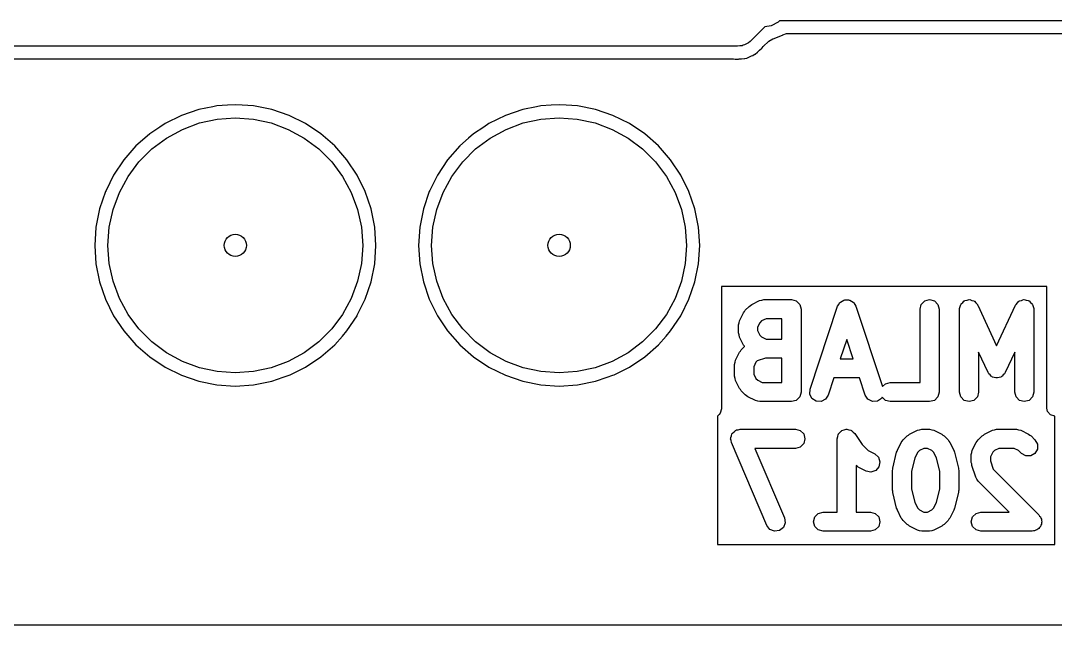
# Model space of a CAD drawing. Extents: x 0.01 to 1.99, y 0.01 to 1.59.
# Drawn here: x 0.765 to 1.404, y 0.013 to 0.386 of the extents above; entities that cross this region are included whole.
import ezdxf

# ---------------------------------------------------------------- set-up
doc = ezdxf.new("R2010")
doc.units = 0
doc.header["$MEASUREMENT"] = 0
doc.layers.add('BLACK', color=7, linetype='CONTINUOUS')

msp = doc.modelspace()

# ---------------------------------------------------------------- linework, layer by layer
at = {"layer": 'BLACK', "linetype": 'CONTINUOUS'}
for p, q in [((1.23326, 0.38526), (1.22887, 0.38302)), ((1.23419, 0.38619), (1.23326, 0.38526)), ((1.24627, 0.38619), (1.23419, 0.38619)), ((1.498, 0.38619), (1.24627, 0.38619)), ((1.22514, 0.38243), (1.2166, 0.3739)), ((1.22887, 0.38302), (1.22514, 0.38243)), ((1.23017, 0.37497), (1.23592, 0.37735)), ((1.23592, 0.37735), (1.2362, 0.37751)), ((1.2362, 0.37751), (1.23625, 0.37744)), ((1.23625, 0.37744), (1.23843, 0.37828)), ((1.23843, 0.37828), (1.23884, 0.3783)), ((1.23884, 0.3783), (1.24486, 0.3783)), ((1.24486, 0.3783), (1.49535, 0.3783)), ((1.20959, 0.37069), (1.20825, 0.37044)), ((1.21096, 0.37075), (1.20959, 0.37069)), ((1.21171, 0.37109), (1.21096, 0.37075)), ((1.21252, 0.37124), (1.21171, 0.37109)), ((1.21368, 0.37196), (1.21252, 0.37124)), ((1.21493, 0.37251), (1.21368, 0.37196)), ((1.21598, 0.37338), (1.21493, 0.37251)), ((1.21621, 0.37352), (1.21598, 0.37338)), ((1.21631, 0.37366), (1.21621, 0.37352)), ((1.2166, 0.3739), (1.21631, 0.37366)), ((1.22406, 0.37019), (1.22744, 0.37357)), ((1.22744, 0.37357), (1.22989, 0.37491)), ((1.22989, 0.37491), (1.23011, 0.37495)), ((1.23011, 0.37495), (1.23017, 0.37497)), ((1.20825, 0.37044), (0.73844, 0.37044)), ((1.21596, 0.3641), (1.21688, 0.36444)), ((1.21688, 0.36444), (1.21779, 0.36478)), ((1.21779, 0.36478), (1.21784, 0.36482)), ((1.21784, 0.36482), (1.21794, 0.36489)), ((1.21794, 0.36489), (1.21885, 0.36543)), ((1.21885, 0.36543), (1.21901, 0.3655)), ((1.21901, 0.3655), (1.22049, 0.36678)), ((1.21901, 0.3655), (1.21901, 0.3655)), ((1.21901, 0.3655), (1.21901, 0.3655)), ((1.21901, 0.3655), (1.21901, 0.3655)), ((1.22049, 0.36678), (1.22077, 0.36701)), ((1.22077, 0.36701), (1.22119, 0.36732)), ((1.22119, 0.36732), (1.22156, 0.3677)), ((1.22156, 0.3677), (1.22182, 0.36794)), ((1.22182, 0.36794), (1.2233, 0.36922)), ((1.2233, 0.36922), (1.2234, 0.36937)), ((1.2233, 0.36922), (1.2233, 0.36922)), ((1.2234, 0.36937), (1.22406, 0.37019)), ((0.7411, 0.36255), (1.2056, 0.36255)), ((1.2056, 0.36255), (1.20665, 0.36243)), ((1.20665, 0.36243), (1.20683, 0.3624)), ((1.20683, 0.3624), (1.20878, 0.36253)), ((1.20683, 0.3624), (1.20683, 0.3624)), ((1.20878, 0.36253), (1.20913, 0.36255)), ((1.20913, 0.36255), (1.20966, 0.36255)), ((1.20966, 0.36255), (1.20991, 0.36258)), ((1.20966, 0.36255), (1.20966, 0.36255)), ((1.20991, 0.36258), (1.21018, 0.36262)), ((1.21018, 0.36262), (1.21054, 0.36266)), ((1.21054, 0.36266), (1.21248, 0.3628)), ((1.21248, 0.3628), (1.21265, 0.36286)), ((1.21248, 0.3628), (1.21248, 0.3628)), ((1.21265, 0.36286), (1.21368, 0.36313)), ((1.21368, 0.36313), (1.21386, 0.36315)), ((1.21386, 0.36315), (1.21564, 0.36396)), ((1.21386, 0.36315), (1.21386, 0.36315)), ((1.21564, 0.36396), (1.21596, 0.3641)), ((0.88402, 0.33305), (0.87553, 0.33136)), ((0.88667, 0.33358), (0.88402, 0.33305)), ((0.89314, 0.334), (0.88667, 0.33358)), ((0.88667, 0.33358), (0.88667, 0.33358)), ((0.88667, 0.33358), (0.88667, 0.33358)), ((0.898, 0.33432), (0.89314, 0.334)), ((0.90225, 0.33404), (0.898, 0.33432)), ((0.898, 0.33432), (0.898, 0.33432)), ((0.90933, 0.33358), (0.90225, 0.33404)), ((0.92047, 0.33136), (0.90933, 0.33358)), ((1.08402, 0.33305), (1.07553, 0.33136)), ((1.08667, 0.33358), (1.08402, 0.33305)), ((1.09314, 0.334), (1.08667, 0.33358)), ((1.08667, 0.33358), (1.08667, 0.33358)), ((1.08667, 0.33358), (1.08667, 0.33358)), ((1.098, 0.33432), (1.09314, 0.334)), ((1.10225, 0.33404), (1.098, 0.33432)), ((1.098, 0.33432), (1.098, 0.33432)), ((1.10933, 0.33358), (1.10225, 0.33404)), ((1.12047, 0.33136), (1.10933, 0.33358)), ((0.86478, 0.32771), (0.85459, 0.32269)), ((0.87553, 0.33136), (0.86478, 0.32771)), ((0.88679, 0.32544), (0.898, 0.32624)), ((0.898, 0.32624), (0.90921, 0.32544)), ((0.93122, 0.32771), (0.92047, 0.33136)), ((0.94141, 0.32269), (0.93122, 0.32771)), ((1.06478, 0.32771), (1.05459, 0.32269)), ((1.07553, 0.33136), (1.06478, 0.32771)), ((1.08679, 0.32544), (1.098, 0.32624)), ((1.098, 0.32624), (1.10921, 0.32544)), ((1.13122, 0.32771), (1.12047, 0.33136)), ((1.14141, 0.32269), (1.13122, 0.32771)), ((0.85139, 0.32055), (0.84515, 0.31638)), ((0.85459, 0.32269), (0.85139, 0.32055)), ((0.86529, 0.31912), (0.87582, 0.32305)), ((0.87582, 0.32305), (0.88679, 0.32544)), ((0.90921, 0.32544), (0.92018, 0.32305)), ((0.92018, 0.32305), (0.93071, 0.31912)), ((0.95085, 0.31638), (0.94141, 0.32269)), ((1.05139, 0.32055), (1.04515, 0.31638)), ((1.05459, 0.32269), (1.05139, 0.32055)), ((1.06529, 0.31912), (1.07582, 0.32305)), ((1.07582, 0.32305), (1.08679, 0.32544)), ((1.10921, 0.32544), (1.12018, 0.32305)), ((1.12018, 0.32305), (1.13071, 0.31912)), ((1.15085, 0.31638), (1.14141, 0.32269)), ((0.84202, 0.31363), (0.83661, 0.30889)), ((0.84515, 0.31638), (0.84202, 0.31363)), ((0.84515, 0.31638), (0.84515, 0.31638)), ((0.84515, 0.31638), (0.84515, 0.31638)), ((0.84644, 0.30701), (0.85543, 0.31374)), ((0.85543, 0.31374), (0.86529, 0.31912)), ((0.93071, 0.31912), (0.94057, 0.31374)), ((0.94057, 0.31374), (0.94956, 0.30701)), ((0.95939, 0.30889), (0.95085, 0.31638)), ((1.04202, 0.31363), (1.03661, 0.30889)), ((1.04515, 0.31638), (1.04202, 0.31363)), ((1.04515, 0.31638), (1.04515, 0.31638)), ((1.04515, 0.31638), (1.04515, 0.31638)), ((1.04644, 0.30701), (1.05543, 0.31374)), ((1.05543, 0.31374), (1.06529, 0.31912)), ((1.13071, 0.31912), (1.14057, 0.31374)), ((1.14057, 0.31374), (1.14956, 0.30701)), ((1.15939, 0.30889), (1.15085, 0.31638)), ((0.83661, 0.30889), (0.82912, 0.30035)), ((0.83849, 0.29906), (0.84644, 0.30701)), ((0.94956, 0.30701), (0.95751, 0.29906)), ((0.96688, 0.30035), (0.95939, 0.30889)), ((1.03661, 0.30889), (1.02912, 0.30035)), ((1.03849, 0.29906), (1.04644, 0.30701)), ((1.14956, 0.30701), (1.15751, 0.29906)), ((1.16688, 0.30035), (1.15939, 0.30889)), ((0.82912, 0.30035), (0.82281, 0.29091)), ((0.82912, 0.30035), (0.82912, 0.30035)), ((0.97319, 0.29091), (0.96688, 0.30035)), ((1.02912, 0.30035), (1.02281, 0.29091)), ((1.02912, 0.30035), (1.02912, 0.30035)), ((1.17319, 0.29091), (1.16688, 0.30035)), ((0.83176, 0.29007), (0.83849, 0.29906)), ((0.95751, 0.29906), (0.96424, 0.29007)), ((1.03176, 0.29007), (1.03849, 0.29906)), ((1.15751, 0.29906), (1.16424, 0.29007)), ((0.82281, 0.29091), (0.81816, 0.28147)), ((0.82638, 0.28021), (0.83176, 0.29007)), ((0.96424, 0.29007), (0.96962, 0.28021)), ((0.97821, 0.28072), (0.97319, 0.29091)), ((1.02281, 0.29091), (1.01816, 0.28147)), ((1.02638, 0.28021), (1.03176, 0.29007)), ((1.16424, 0.29007), (1.16962, 0.28021)), ((1.17821, 0.28072), (1.17319, 0.29091)), ((0.81816, 0.28147), (0.81779, 0.28072)), ((1.01816, 0.28147), (1.01779, 0.28072)), ((0.81779, 0.28072), (0.81414, 0.26997)), ((0.81779, 0.28072), (0.81779, 0.28072)), ((0.82245, 0.26968), (0.82638, 0.28021)), ((0.96962, 0.28021), (0.97355, 0.26968)), ((0.98186, 0.26997), (0.97821, 0.28072)), ((1.01779, 0.28072), (1.01414, 0.26997)), ((1.01779, 0.28072), (1.01779, 0.28072)), ((1.02245, 0.26968), (1.02638, 0.28021)), ((1.16962, 0.28021), (1.17355, 0.26968)), ((1.18186, 0.26997), (1.17821, 0.28072)), ((0.81414, 0.26997), (0.81192, 0.25883)), ((0.81414, 0.26997), (0.81414, 0.26997)), ((0.82006, 0.25871), (0.82245, 0.26968)), ((0.97355, 0.26968), (0.97594, 0.25871)), ((0.98408, 0.25883), (0.98186, 0.26997)), ((1.01414, 0.26997), (1.01192, 0.25883)), ((1.01414, 0.26997), (1.01414, 0.26997)), ((1.02006, 0.25871), (1.02245, 0.26968)), ((1.17355, 0.26968), (1.17594, 0.25871)), ((1.18408, 0.25883), (1.18186, 0.26997)), ((0.81192, 0.25883), (0.81118, 0.2475)), ((0.81192, 0.25883), (0.81192, 0.25883)), ((0.81926, 0.2475), (0.82006, 0.25871)), ((0.97594, 0.25871), (0.97674, 0.2475)), ((0.98482, 0.2475), (0.98408, 0.25883)), ((1.01192, 0.25883), (1.01118, 0.2475)), ((1.01192, 0.25883), (1.01192, 0.25883)), ((1.01926, 0.2475), (1.02006, 0.25871)), ((1.17594, 0.25871), (1.17674, 0.2475)), ((1.18482, 0.2475), (1.18408, 0.25883)), ((0.81118, 0.2475), (0.81118, 0.2475)), ((0.81118, 0.2475), (0.81192, 0.23617)), ((0.82006, 0.23629), (0.81926, 0.2475)), ((0.97674, 0.2475), (0.97594, 0.23629)), ((0.98408, 0.23617), (0.98482, 0.2475)), ((0.98482, 0.2475), (0.98482, 0.2475)), ((1.01118, 0.2475), (1.01118, 0.2475)), ((1.01118, 0.2475), (1.01192, 0.23617)), ((1.02006, 0.23629), (1.01926, 0.2475)), ((1.17674, 0.2475), (1.17594, 0.23629)), ((1.18408, 0.23617), (1.18482, 0.2475)), ((1.18482, 0.2475), (1.18482, 0.2475)), ((0.81192, 0.23617), (0.81192, 0.23617)), ((0.81192, 0.23617), (0.81414, 0.22503)), ((0.82245, 0.22532), (0.82006, 0.23629)), ((0.97594, 0.23629), (0.97355, 0.22532)), ((0.98186, 0.22503), (0.98408, 0.23617)), ((1.01192, 0.23617), (1.01192, 0.23617)), ((1.01192, 0.23617), (1.01414, 0.22503)), ((1.02245, 0.22532), (1.02006, 0.23629)), ((1.17594, 0.23629), (1.17355, 0.22532)), ((1.18186, 0.22503), (1.18408, 0.23617)), ((0.81414, 0.22503), (0.81414, 0.22503)), ((0.81414, 0.22503), (0.81779, 0.21428)), ((0.82638, 0.21479), (0.82245, 0.22532)), ((0.97355, 0.22532), (0.96962, 0.21479)), ((0.97821, 0.21428), (0.98186, 0.22503)), ((1.01414, 0.22503), (1.01414, 0.22503)), ((1.01414, 0.22503), (1.01779, 0.21428)), ((1.02638, 0.21479), (1.02245, 0.22532)), ((1.17355, 0.22532), (1.16962, 0.21479)), ((1.17821, 0.21428), (1.18186, 0.22503)), ((1.39929, 0.22213), (1.19826, 0.22213)), ((1.19826, 0.22213), (1.19826, 0.14663)), ((1.39929, 0.14709), (1.39929, 0.22213)), ((0.81779, 0.21428), (0.81779, 0.21428)), ((0.81779, 0.21428), (0.82281, 0.20409)), ((0.83176, 0.20493), (0.82638, 0.21479)), ((0.96962, 0.21479), (0.96424, 0.20493)), ((0.97331, 0.20434), (0.97821, 0.21428)), ((1.01779, 0.21428), (1.01779, 0.21428)), ((1.01779, 0.21428), (1.02281, 0.20409)), ((1.03176, 0.20493), (1.02638, 0.21479)), ((1.16962, 0.21479), (1.16424, 0.20493)), ((1.17331, 0.20434), (1.17821, 0.21428)), ((1.21622, 0.21033), (1.21693, 0.21096)), ((1.21693, 0.21096), (1.22181, 0.2134)), ((1.22181, 0.2134), (1.22314, 0.21367)), ((1.22314, 0.21367), (1.22445, 0.21402)), ((1.22445, 0.21402), (1.24151, 0.21402)), ((1.24151, 0.21402), (1.24446, 0.21323)), ((1.24446, 0.21323), (1.24662, 0.21107)), ((1.24662, 0.21107), (1.24741, 0.20812)), ((1.27003, 0.20999), (1.27068, 0.21098)), ((1.27068, 0.21098), (1.27121, 0.21204)), ((1.27121, 0.21204), (1.27151, 0.21224)), ((1.27151, 0.21224), (1.27171, 0.21254)), ((1.27171, 0.21254), (1.27277, 0.21307)), ((1.27277, 0.21307), (1.27376, 0.21372)), ((1.27376, 0.21372), (1.27412, 0.21374)), ((1.27412, 0.21374), (1.27444, 0.2139)), ((1.27444, 0.2139), (1.27563, 0.21383)), ((1.27563, 0.21383), (1.27681, 0.2139)), ((1.27681, 0.2139), (1.27713, 0.21374)), ((1.27713, 0.21374), (1.2775, 0.21372)), ((1.2775, 0.21372), (1.27849, 0.21307)), ((1.27849, 0.21307), (1.27955, 0.21254)), ((1.27955, 0.21254), (1.27975, 0.21224)), ((1.27975, 0.21224), (1.28005, 0.21204)), ((1.28005, 0.21204), (1.28058, 0.21098)), ((1.28058, 0.21098), (1.28123, 0.20999)), ((1.3209, 0.20812), (1.32169, 0.21107)), ((1.32169, 0.21107), (1.32386, 0.21323)), ((1.32386, 0.21323), (1.32681, 0.21402)), ((1.32681, 0.21402), (1.32976, 0.21323)), ((1.32976, 0.21323), (1.33192, 0.21107)), ((1.33192, 0.21107), (1.33271, 0.20812)), ((1.34574, 0.20983), (1.34607, 0.21107)), ((1.34607, 0.21107), (1.34625, 0.21126)), ((1.34625, 0.21126), (1.34634, 0.2115)), ((1.34634, 0.2115), (1.34732, 0.21233)), ((1.34732, 0.21233), (1.34823, 0.21323)), ((1.34823, 0.21323), (1.34848, 0.2133)), ((1.34848, 0.2133), (1.34868, 0.21347)), ((1.34868, 0.21347), (1.34994, 0.21369)), ((1.34994, 0.21369), (1.35118, 0.21402)), ((1.35118, 0.21402), (1.35144, 0.21396)), ((1.35144, 0.21396), (1.35169, 0.214)), ((1.35169, 0.214), (1.3529, 0.21356)), ((1.3529, 0.21356), (1.35413, 0.21323)), ((1.35413, 0.21323), (1.35432, 0.21305)), ((1.35432, 0.21305), (1.35457, 0.21296)), ((1.35457, 0.21296), (1.35539, 0.21198)), ((1.35539, 0.21198), (1.3563, 0.21107)), ((1.3563, 0.21107), (1.35636, 0.21082)), ((1.38012, 0.21082), (1.38019, 0.21107)), ((1.38019, 0.21107), (1.38109, 0.21198)), ((1.38109, 0.21198), (1.38192, 0.21296)), ((1.38192, 0.21296), (1.38216, 0.21305)), ((1.38216, 0.21305), (1.38235, 0.21323)), ((1.38235, 0.21323), (1.38359, 0.21356)), ((1.38359, 0.21356), (1.38479, 0.214)), ((1.38479, 0.214), (1.38505, 0.21396)), ((1.38505, 0.21396), (1.3853, 0.21402)), ((1.3853, 0.21402), (1.38654, 0.21369)), ((1.38654, 0.21369), (1.3878, 0.21347)), ((1.3878, 0.21347), (1.388, 0.2133)), ((1.388, 0.2133), (1.38825, 0.21323)), ((1.38825, 0.21323), (1.38916, 0.21233)), ((1.38916, 0.21233), (1.39014, 0.2115)), ((1.39014, 0.2115), (1.39023, 0.21126)), ((1.39023, 0.21126), (1.39042, 0.21107)), ((1.39042, 0.21107), (1.39075, 0.20983)), ((0.83849, 0.19594), (0.83176, 0.20493)), ((0.96424, 0.20493), (0.95751, 0.19594)), ((1.03849, 0.19594), (1.03176, 0.20493)), ((1.16424, 0.20493), (1.15751, 0.19594)), ((1.20942, 0.20101), (1.21185, 0.20588)), ((1.21185, 0.20588), (1.21248, 0.2066)), ((1.21248, 0.2066), (1.21296, 0.20742)), ((1.21296, 0.20742), (1.2154, 0.20986)), ((1.2154, 0.20986), (1.21622, 0.21033)), ((1.24741, 0.20812), (1.24741, 0.15694)), ((1.25297, 0.1588), (1.27003, 0.20999)), ((1.28123, 0.20999), (1.29778, 0.16034)), ((1.3209, 0.16284), (1.3209, 0.20812)), ((1.33271, 0.20812), (1.33271, 0.15694)), ((1.34528, 0.20812), (1.34534, 0.20837)), ((1.34528, 0.15694), (1.34528, 0.20812)), ((1.3453, 0.20863), (1.34574, 0.20983)), ((1.34534, 0.20837), (1.3453, 0.20863)), ((1.35636, 0.21082), (1.35653, 0.21062)), ((1.35653, 0.21062), (1.36824, 0.18552)), ((1.36824, 0.18552), (1.37995, 0.21062)), ((1.37995, 0.21062), (1.38012, 0.21082)), ((1.39075, 0.20983), (1.39118, 0.20863)), ((1.39118, 0.20863), (1.39114, 0.20837)), ((1.39114, 0.20837), (1.39121, 0.20812)), ((1.39121, 0.20812), (1.39121, 0.15694)), ((0.82281, 0.20409), (0.82912, 0.19465)), ((0.96688, 0.19465), (0.97319, 0.20409)), ((0.97319, 0.20409), (0.97331, 0.20434)), ((1.02281, 0.20409), (1.02912, 0.19465)), ((1.16688, 0.19465), (1.17319, 0.20409)), ((1.17319, 0.20409), (1.17331, 0.20434)), ((1.20879, 0.19837), (1.20914, 0.19968)), ((1.20879, 0.19349), (1.20879, 0.19837)), ((1.20914, 0.19968), (1.20942, 0.20101)), ((1.22199, 0.19975), (1.2206, 0.19698)), ((1.22307, 0.20083), (1.22199, 0.19975)), ((1.22584, 0.20221), (1.22307, 0.20083)), ((1.2356, 0.20221), (1.22584, 0.20221)), ((1.2356, 0.18965), (1.2356, 0.20221)), ((0.82912, 0.19465), (0.82912, 0.19465)), ((0.82912, 0.19465), (0.83661, 0.18611)), ((0.84644, 0.18799), (0.83849, 0.19594)), ((0.95751, 0.19594), (0.94956, 0.18799)), ((0.96413, 0.19152), (0.96688, 0.19465)), ((0.96688, 0.19465), (0.96688, 0.19465)), ((0.96688, 0.19465), (0.96688, 0.19465)), ((1.02912, 0.19465), (1.02912, 0.19465)), ((1.02912, 0.19465), (1.03661, 0.18611)), ((1.04644, 0.18799), (1.03849, 0.19594)), ((1.15751, 0.19594), (1.14956, 0.18799)), ((1.16413, 0.19152), (1.16688, 0.19465)), ((1.16688, 0.19465), (1.16688, 0.19465)), ((1.16688, 0.19465), (1.16688, 0.19465)), ((1.20914, 0.19218), (1.20879, 0.19349)), ((1.20942, 0.19085), (1.20914, 0.19218)), ((1.2206, 0.19698), (1.2206, 0.19489)), ((1.2206, 0.19489), (1.22199, 0.19212)), ((1.22199, 0.19212), (1.22307, 0.19104)), ((0.83661, 0.18611), (0.84515, 0.17862)), ((0.85543, 0.18126), (0.84644, 0.18799)), ((0.94956, 0.18799), (0.94057, 0.18126)), ((0.95085, 0.17862), (0.95939, 0.18611)), ((0.95939, 0.18611), (0.96413, 0.19152)), ((1.03661, 0.18611), (1.04515, 0.17862)), ((1.05543, 0.18126), (1.04644, 0.18799)), ((1.14956, 0.18799), (1.14057, 0.18126)), ((1.15085, 0.17862), (1.15939, 0.18611)), ((1.15939, 0.18611), (1.16413, 0.19152)), ((1.21185, 0.18598), (1.20942, 0.19085)), ((1.21248, 0.18527), (1.21185, 0.18598)), ((1.22307, 0.19104), (1.22584, 0.18965)), ((1.22584, 0.18965), (1.2356, 0.18965)), ((1.27563, 0.18944), (1.27164, 0.17747)), ((1.27962, 0.17747), (1.27563, 0.18944)), ((0.86529, 0.17588), (0.85543, 0.18126)), ((0.94057, 0.18126), (0.93071, 0.17588)), ((1.06529, 0.17588), (1.05543, 0.18126)), ((1.14057, 0.18126), (1.13071, 0.17588)), ((1.20698, 0.17664), (1.20942, 0.18151)), ((1.20942, 0.18151), (1.21005, 0.18222)), ((1.21005, 0.18222), (1.21052, 0.18305)), ((1.21052, 0.18305), (1.21258, 0.1851)), ((1.21258, 0.1851), (1.21248, 0.18527)), ((1.36289, 0.16906), (1.35709, 0.1815)), ((1.35709, 0.1815), (1.35709, 0.15694)), ((1.3794, 0.1815), (1.37359, 0.16906)), ((1.3794, 0.15694), (1.3794, 0.1815)), ((0.84515, 0.17862), (0.84515, 0.17862)), ((0.84515, 0.17862), (0.85459, 0.17231)), ((0.87582, 0.17195), (0.86529, 0.17588)), ((0.93071, 0.17588), (0.92018, 0.17195)), ((0.94141, 0.17231), (0.95085, 0.17862)), ((0.95085, 0.17862), (0.95085, 0.17862)), ((1.04515, 0.17862), (1.04515, 0.17862)), ((1.04515, 0.17862), (1.05459, 0.17231)), ((1.07582, 0.17195), (1.06529, 0.17588)), ((1.13071, 0.17588), (1.12018, 0.17195)), ((1.14141, 0.17231), (1.15085, 0.17862)), ((1.15085, 0.17862), (1.15085, 0.17862)), ((1.20636, 0.174), (1.20671, 0.17531)), ((1.20636, 0.16669), (1.20636, 0.174)), ((1.20671, 0.17531), (1.20698, 0.17664)), ((1.21955, 0.17537), (1.21817, 0.1726)), ((1.21817, 0.1726), (1.21817, 0.16808)), ((1.22033, 0.17615), (1.21955, 0.17537)), ((1.22541, 0.17784), (1.22033, 0.17615)), ((1.2356, 0.17784), (1.22541, 0.17784)), ((1.2356, 0.16284), (1.2356, 0.17784)), ((1.27164, 0.17747), (1.27962, 0.17747)), ((0.85459, 0.17231), (0.86478, 0.16729)), ((0.86478, 0.16729), (0.86478, 0.16729)), ((0.86478, 0.16729), (0.86478, 0.16729)), ((0.86478, 0.16729), (0.86478, 0.16729)), ((0.86478, 0.16729), (0.87553, 0.16364)), ((0.88679, 0.16956), (0.87582, 0.17195)), ((0.898, 0.16876), (0.88679, 0.16956)), ((0.90921, 0.16956), (0.898, 0.16876)), ((0.92018, 0.17195), (0.90921, 0.16956)), ((0.92758, 0.16605), (0.93122, 0.16729)), ((0.93122, 0.16729), (0.93197, 0.16766)), ((0.93197, 0.16766), (0.94141, 0.17231)), ((1.05459, 0.17231), (1.06478, 0.16729)), ((1.06478, 0.16729), (1.06478, 0.16729)), ((1.06478, 0.16729), (1.06478, 0.16729)), ((1.06478, 0.16729), (1.06478, 0.16729)), ((1.06478, 0.16729), (1.07553, 0.16364)), ((1.08679, 0.16956), (1.07582, 0.17195)), ((1.098, 0.16876), (1.08679, 0.16956)), ((1.10921, 0.16956), (1.098, 0.16876)), ((1.12018, 0.17195), (1.10921, 0.16956)), ((1.12758, 0.16605), (1.13122, 0.16729)), ((1.13122, 0.16729), (1.13197, 0.16766)), ((1.13197, 0.16766), (1.14141, 0.17231)), ((1.20671, 0.16537), (1.20636, 0.16669)), ((1.21817, 0.16808), (1.21955, 0.16531)), ((1.36322, 0.16866), (1.36289, 0.16906)), ((1.3634, 0.16817), (1.36322, 0.16866)), ((1.36419, 0.16751), (1.3634, 0.16817)), ((1.36486, 0.16672), (1.36419, 0.16751)), ((1.36535, 0.16654), (1.36486, 0.16672)), ((1.36574, 0.16621), (1.36535, 0.16654)), ((1.36676, 0.16603), (1.36574, 0.16621)), ((1.37074, 0.16621), (1.36972, 0.16603)), ((1.37114, 0.16654), (1.37074, 0.16621)), ((1.37163, 0.16672), (1.37114, 0.16654)), ((1.37229, 0.16751), (1.37163, 0.16672)), ((1.37308, 0.16817), (1.37229, 0.16751)), ((1.37326, 0.16866), (1.37308, 0.16817)), ((1.37359, 0.16906), (1.37326, 0.16866)), ((0.87553, 0.16364), (0.87553, 0.16364)), ((0.87553, 0.16364), (0.88667, 0.16142)), ((0.88667, 0.16142), (0.88667, 0.16142)), ((0.88667, 0.16142), (0.898, 0.16068)), ((0.898, 0.16068), (0.90933, 0.16142)), ((0.898, 0.16068), (0.898, 0.16068)), ((0.898, 0.16068), (0.898, 0.16068)), ((0.90933, 0.16142), (0.92047, 0.16364)), ((0.90933, 0.16142), (0.90933, 0.16142)), ((0.92047, 0.16364), (0.92758, 0.16605)), ((0.92047, 0.16364), (0.92047, 0.16364)), ((1.07553, 0.16364), (1.07553, 0.16364)), ((1.07553, 0.16364), (1.08667, 0.16142)), ((1.08667, 0.16142), (1.08667, 0.16142)), ((1.08667, 0.16142), (1.098, 0.16068)), ((1.098, 0.16068), (1.10933, 0.16142)), ((1.098, 0.16068), (1.098, 0.16068)), ((1.098, 0.16068), (1.098, 0.16068)), ((1.10933, 0.16142), (1.12047, 0.16364)), ((1.10933, 0.16142), (1.10933, 0.16142)), ((1.12047, 0.16364), (1.12758, 0.16605)), ((1.12047, 0.16364), (1.12047, 0.16364)), ((1.20698, 0.16404), (1.20671, 0.16537)), ((1.20942, 0.15917), (1.20698, 0.16404)), ((1.21955, 0.16531), (1.22063, 0.16423)), ((1.22063, 0.16423), (1.2234, 0.16284)), ((1.2234, 0.16284), (1.2356, 0.16284)), ((1.2677, 0.16565), (1.26417, 0.15507)), ((1.28356, 0.16565), (1.2677, 0.16565)), ((1.28709, 0.15507), (1.28356, 0.16565)), ((1.29778, 0.16034), (1.29948, 0.16205)), ((1.29948, 0.16205), (1.30244, 0.16284)), ((1.30244, 0.16284), (1.3209, 0.16284)), ((1.36773, 0.16568), (1.36676, 0.16603)), ((1.36824, 0.16577), (1.36773, 0.16568)), ((1.36875, 0.16568), (1.36824, 0.16577)), ((1.36972, 0.16603), (1.36875, 0.16568)), ((1.21005, 0.15846), (1.20942, 0.15917)), ((1.21052, 0.15764), (1.21005, 0.15846)), ((1.21296, 0.1552), (1.21052, 0.15764)), ((1.21378, 0.15472), (1.21296, 0.1552)), ((1.21449, 0.15409), (1.21378, 0.15472)), ((1.21937, 0.15165), (1.21449, 0.15409)), ((1.24662, 0.15398), (1.24446, 0.15182)), ((1.24741, 0.15694), (1.24662, 0.15398)), ((1.25278, 0.15575), (1.25297, 0.1588)), ((1.25415, 0.15302), (1.25278, 0.15575)), ((1.26417, 0.15507), (1.26249, 0.15252)), ((1.28877, 0.15252), (1.28709, 0.15507)), ((1.2975, 0.15381), (1.29711, 0.15302)), ((1.29948, 0.15182), (1.2975, 0.15381)), ((1.33192, 0.15398), (1.32976, 0.15182)), ((1.33271, 0.15694), (1.33192, 0.15398)), ((1.34607, 0.15398), (1.34528, 0.15694)), ((1.34823, 0.15182), (1.34607, 0.15398)), ((1.3563, 0.15398), (1.35413, 0.15182)), ((1.35709, 0.15694), (1.3563, 0.15398)), ((1.38019, 0.15398), (1.3794, 0.15694)), ((1.38235, 0.15182), (1.38019, 0.15398)), ((1.39042, 0.15398), (1.38825, 0.15182)), ((1.39121, 0.15694), (1.39042, 0.15398)), ((1.2207, 0.15138), (1.21937, 0.15165)), ((1.22201, 0.15103), (1.2207, 0.15138)), ((1.24151, 0.15103), (1.22201, 0.15103)), ((1.24446, 0.15182), (1.24151, 0.15103)), ((1.2567, 0.15133), (1.25415, 0.15302)), ((1.25975, 0.15115), (1.2567, 0.15133)), ((1.26249, 0.15252), (1.25975, 0.15115)), ((1.2915, 0.15115), (1.28877, 0.15252)), ((1.29456, 0.15133), (1.2915, 0.15115)), ((1.29711, 0.15302), (1.29456, 0.15133)), ((1.30244, 0.15103), (1.29948, 0.15182)), ((1.32681, 0.15103), (1.30244, 0.15103)), ((1.32976, 0.15182), (1.32681, 0.15103)), ((1.35118, 0.15103), (1.34823, 0.15182)), ((1.35413, 0.15182), (1.35118, 0.15103)), ((1.3853, 0.15103), (1.38235, 0.15182)), ((1.38825, 0.15182), (1.3853, 0.15103)), ((1.39973, 0.14503), (1.39929, 0.14709)), ((1.19681, 0.14312), (1.19582, 0.14213)), ((1.19582, 0.14213), (1.19582, 0.14213)), ((1.19582, 0.14213), (1.19582, 0.06293)), ((1.19748, 0.14395), (1.19681, 0.14312)), ((1.19826, 0.14663), (1.19748, 0.14395)), ((1.40156, 0.14291), (1.39973, 0.14503)), ((1.40416, 0.14215), (1.40156, 0.14291)), ((1.40418, 0.14213), (1.40416, 0.14215)), ((1.40418, 0.06293), (1.40418, 0.14213)), ((1.20392, 0.12812), (1.20401, 0.12846)), ((1.20423, 0.12697), (1.20392, 0.12812)), ((1.20396, 0.12882), (1.2044, 0.12992)), ((1.20401, 0.12846), (1.20396, 0.12882)), ((1.2044, 0.12992), (1.20471, 0.13107)), ((1.20471, 0.13107), (1.20496, 0.13132)), ((1.20496, 0.13132), (1.2051, 0.13166)), ((1.2051, 0.13166), (1.20603, 0.13239)), ((1.20603, 0.13239), (1.20687, 0.13323)), ((1.20687, 0.13323), (1.20722, 0.13332)), ((1.20722, 0.13332), (1.2075, 0.13355)), ((1.2075, 0.13355), (1.20867, 0.13372)), ((1.20867, 0.13372), (1.20982, 0.13402)), ((1.20982, 0.13402), (1.24394, 0.13402)), ((1.24394, 0.13402), (1.2469, 0.13323)), ((1.2469, 0.13323), (1.24906, 0.13107)), ((1.24906, 0.13107), (1.24985, 0.12812)), ((1.24985, 0.12812), (1.24906, 0.12517)), ((1.26972, 0.12812), (1.27007, 0.12942)), ((1.26972, 0.08284), (1.26972, 0.12812)), ((1.27007, 0.12942), (1.27033, 0.13074)), ((1.27033, 0.13074), (1.27046, 0.13088)), ((1.27046, 0.13088), (1.27051, 0.13107)), ((1.27051, 0.13107), (1.27146, 0.13202)), ((1.27146, 0.13202), (1.27235, 0.13303)), ((1.27235, 0.13303), (1.27254, 0.13309)), ((1.27254, 0.13309), (1.27268, 0.13323)), ((1.27268, 0.13323), (1.27397, 0.13358)), ((1.27397, 0.13358), (1.27525, 0.13401)), ((1.27525, 0.13401), (1.27544, 0.13397)), ((1.27544, 0.13397), (1.27563, 0.13402)), ((1.27563, 0.13402), (1.27693, 0.13368)), ((1.27693, 0.13368), (1.27825, 0.13341)), ((1.27825, 0.13341), (1.27839, 0.13328)), ((1.27839, 0.13328), (1.27858, 0.13323)), ((1.27858, 0.13323), (1.27953, 0.13228)), ((1.27953, 0.13228), (1.28054, 0.13139)), ((1.28054, 0.13139), (1.28509, 0.12457)), ((1.31045, 0.12742), (1.31288, 0.12986)), ((1.31288, 0.12986), (1.31371, 0.13033)), ((1.31371, 0.13033), (1.31442, 0.13096)), ((1.31442, 0.13096), (1.31929, 0.1334)), ((1.31929, 0.1334), (1.32062, 0.13367)), ((1.32062, 0.13367), (1.32193, 0.13402)), ((1.32193, 0.13402), (1.32681, 0.13402)), ((1.32681, 0.13402), (1.32812, 0.13367)), ((1.32812, 0.13367), (1.32945, 0.1334)), ((1.32945, 0.1334), (1.33432, 0.13096)), ((1.33432, 0.13096), (1.33504, 0.13033)), ((1.33504, 0.13033), (1.33586, 0.12986)), ((1.33586, 0.12986), (1.3383, 0.12742)), ((1.35675, 0.12742), (1.35919, 0.12986)), ((1.35919, 0.12986), (1.36001, 0.13033)), ((1.36001, 0.13033), (1.36073, 0.13096)), ((1.36073, 0.13096), (1.3656, 0.1334)), ((1.3656, 0.1334), (1.36693, 0.13367)), ((1.36693, 0.13367), (1.36824, 0.13402)), ((1.36824, 0.13402), (1.38043, 0.13402)), ((1.38043, 0.13402), (1.38174, 0.13367)), ((1.38174, 0.13367), (1.38307, 0.1334)), ((1.38307, 0.1334), (1.38794, 0.13096)), ((1.38794, 0.13096), (1.38865, 0.13033)), ((1.38865, 0.13033), (1.38948, 0.12986)), ((1.38948, 0.12986), (1.39191, 0.12742)), ((1.2044, 0.12579), (1.20423, 0.12697)), ((1.22633, 0.07461), (1.2044, 0.12579)), ((1.24394, 0.12221), (1.21878, 0.12221)), ((1.21878, 0.12221), (1.23719, 0.07926)), ((1.2469, 0.123), (1.24394, 0.12221)), ((1.24906, 0.12517), (1.2469, 0.123)), ((1.28509, 0.12457), (1.28887, 0.12079)), ((1.3069, 0.12101), (1.30934, 0.12588)), ((1.30934, 0.12588), (1.30997, 0.1266)), ((1.30997, 0.1266), (1.31045, 0.12742)), ((1.32333, 0.12221), (1.32056, 0.12083)), ((1.32542, 0.12221), (1.32333, 0.12221)), ((1.32819, 0.12083), (1.32542, 0.12221)), ((1.3383, 0.12742), (1.33877, 0.1266)), ((1.33877, 0.1266), (1.3394, 0.12588)), ((1.3394, 0.12588), (1.34184, 0.12101)), ((1.35321, 0.12101), (1.35565, 0.12588)), ((1.35565, 0.12588), (1.35628, 0.1266)), ((1.35628, 0.1266), (1.35675, 0.12742)), ((1.36964, 0.12221), (1.36687, 0.12083)), ((1.37903, 0.12221), (1.36964, 0.12221)), ((1.3818, 0.12083), (1.37903, 0.12221)), ((1.39191, 0.12742), (1.39344, 0.12477)), ((1.39344, 0.12172), (1.39191, 0.11907)), ((1.39344, 0.12477), (1.39344, 0.12172)), ((1.28887, 0.12079), (1.29289, 0.11878)), ((1.29289, 0.11878), (1.29518, 0.11675)), ((1.29518, 0.11675), (1.29615, 0.11385)), ((1.30402, 0.11005), (1.30646, 0.1198)), ((1.30646, 0.1198), (1.30677, 0.12037)), ((1.30677, 0.12037), (1.3069, 0.12101)), ((1.31776, 0.11631), (1.31565, 0.10789)), ((1.31948, 0.11975), (1.31776, 0.11631)), ((1.32056, 0.12083), (1.31948, 0.11975)), ((1.32927, 0.11975), (1.32819, 0.12083)), ((1.33099, 0.11631), (1.32927, 0.11975)), ((1.33309, 0.10789), (1.33099, 0.11631)), ((1.34184, 0.12101), (1.34197, 0.12037)), ((1.34197, 0.12037), (1.34229, 0.1198)), ((1.34229, 0.1198), (1.34472, 0.11005)), ((1.35259, 0.11837), (1.35294, 0.11968)), ((1.35259, 0.11349), (1.35259, 0.11837)), ((1.35294, 0.11968), (1.35321, 0.12101)), ((1.36578, 0.11975), (1.3644, 0.11697)), ((1.3644, 0.11697), (1.3644, 0.11445)), ((1.36687, 0.12083), (1.36578, 0.11975)), ((1.38356, 0.11907), (1.3818, 0.12083)), ((1.38621, 0.11754), (1.38356, 0.11907)), ((1.38927, 0.11754), (1.38621, 0.11754)), ((1.39191, 0.11907), (1.38927, 0.11754)), ((1.28202, 0.11128), (1.28153, 0.11156)), ((1.28153, 0.11156), (1.28153, 0.08284)), ((1.28274, 0.11065), (1.28202, 0.11128)), ((1.28761, 0.10821), (1.28274, 0.11065)), ((1.29553, 0.11085), (1.29351, 0.10857)), ((1.29615, 0.11385), (1.29553, 0.11085)), ((1.30384, 0.10862), (1.30403, 0.10932)), ((1.30403, 0.10932), (1.30402, 0.11005)), ((1.34472, 0.11005), (1.34471, 0.10932)), ((1.34471, 0.10932), (1.3449, 0.10862)), ((1.35283, 0.11258), (1.35259, 0.11349)), ((1.35289, 0.11163), (1.35283, 0.11258)), ((1.35533, 0.10432), (1.35289, 0.11163)), ((1.3644, 0.11445), (1.36609, 0.10937)), ((1.36609, 0.10937), (1.39435, 0.08111)), ((1.29061, 0.1076), (1.28761, 0.10821)), ((1.29351, 0.10857), (1.29061, 0.1076)), ((1.30384, 0.09643), (1.30384, 0.10862)), ((1.31565, 0.10789), (1.31565, 0.09716)), ((1.33309, 0.09716), (1.33309, 0.10789)), ((1.3449, 0.10862), (1.3449, 0.09643)), ((1.35608, 0.10318), (1.35533, 0.10432)), ((1.35675, 0.10201), (1.35608, 0.10318)), ((1.30403, 0.09573), (1.30384, 0.09643)), ((1.31565, 0.09716), (1.31776, 0.08875)), ((1.33099, 0.08875), (1.33309, 0.09716)), ((1.3449, 0.09643), (1.34471, 0.09573)), ((1.37592, 0.08284), (1.35675, 0.10201)), ((1.30402, 0.095), (1.30403, 0.09573)), ((1.30646, 0.08525), (1.30402, 0.095)), ((1.34472, 0.095), (1.34229, 0.08525)), ((1.34471, 0.09573), (1.34472, 0.095)), ((1.30677, 0.08468), (1.30646, 0.08525)), ((1.3069, 0.08404), (1.30677, 0.08468)), ((1.30934, 0.07917), (1.3069, 0.08404)), ((1.31776, 0.08875), (1.31948, 0.08531)), ((1.31948, 0.08531), (1.32056, 0.08423)), ((1.32056, 0.08423), (1.32333, 0.08284)), ((1.32542, 0.08284), (1.32819, 0.08423)), ((1.32819, 0.08423), (1.32927, 0.08531)), ((1.32927, 0.08531), (1.33099, 0.08875)), ((1.34184, 0.08404), (1.3394, 0.07917)), ((1.34197, 0.08468), (1.34184, 0.08404)), ((1.34229, 0.08525), (1.34197, 0.08468)), ((1.23719, 0.07926), (1.23762, 0.07624)), ((1.2551, 0.07694), (1.25589, 0.07989)), ((1.25589, 0.07398), (1.2551, 0.07694)), ((1.25589, 0.07989), (1.25805, 0.08205)), ((1.25805, 0.08205), (1.261, 0.08284)), ((1.261, 0.08284), (1.26972, 0.08284)), ((1.28153, 0.08284), (1.29025, 0.08284)), ((1.29025, 0.08284), (1.2932, 0.08205)), ((1.2932, 0.08205), (1.29537, 0.07989)), ((1.29537, 0.07989), (1.29616, 0.07694)), ((1.29616, 0.07694), (1.29537, 0.07398)), ((1.30997, 0.07846), (1.30934, 0.07917)), ((1.31045, 0.07764), (1.30997, 0.07846)), ((1.31288, 0.0752), (1.31045, 0.07764)), ((1.32333, 0.08284), (1.32542, 0.08284)), ((1.3383, 0.07764), (1.33586, 0.0752)), ((1.33877, 0.07846), (1.3383, 0.07764)), ((1.3394, 0.07917), (1.33877, 0.07846)), ((1.35259, 0.07694), (1.35338, 0.07989)), ((1.35338, 0.07398), (1.35259, 0.07694)), ((1.35338, 0.07989), (1.35554, 0.08205)), ((1.35554, 0.08205), (1.35849, 0.08284)), ((1.35849, 0.08284), (1.37592, 0.08284)), ((1.39435, 0.08111), (1.39474, 0.08044)), ((1.39474, 0.08044), (1.39529, 0.07989)), ((1.39529, 0.07989), (1.39549, 0.07914)), ((1.39549, 0.07914), (1.39588, 0.07847)), ((1.39588, 0.07847), (1.39588, 0.07769)), ((1.39588, 0.07769), (1.39608, 0.07694)), ((1.39608, 0.07694), (1.39588, 0.07619)), ((1.22822, 0.07221), (1.22633, 0.07461)), ((1.23106, 0.07107), (1.22822, 0.07221)), ((1.23408, 0.07151), (1.23106, 0.07107)), ((1.23649, 0.0734), (1.23408, 0.07151)), ((1.23762, 0.07624), (1.23649, 0.0734)), ((1.25805, 0.07182), (1.25589, 0.07398)), ((1.261, 0.07103), (1.25805, 0.07182)), ((1.27563, 0.07103), (1.261, 0.07103)), ((1.29025, 0.07103), (1.27563, 0.07103)), ((1.2932, 0.07182), (1.29025, 0.07103)), ((1.29537, 0.07398), (1.2932, 0.07182)), ((1.31371, 0.07472), (1.31288, 0.0752)), ((1.31442, 0.07409), (1.31371, 0.07472)), ((1.31929, 0.07165), (1.31442, 0.07409)), ((1.32062, 0.07138), (1.31929, 0.07165)), ((1.32193, 0.07103), (1.32062, 0.07138)), ((1.32681, 0.07103), (1.32193, 0.07103)), ((1.32812, 0.07138), (1.32681, 0.07103)), ((1.32945, 0.07165), (1.32812, 0.07138)), ((1.33432, 0.07409), (1.32945, 0.07165)), ((1.33504, 0.07472), (1.33432, 0.07409)), ((1.33586, 0.0752), (1.33504, 0.07472)), ((1.35554, 0.07182), (1.35338, 0.07398)), ((1.35849, 0.07103), (1.35554, 0.07182)), ((1.39018, 0.07103), (1.35849, 0.07103)), ((1.39093, 0.07123), (1.39018, 0.07103)), ((1.3917, 0.07123), (1.39093, 0.07123)), ((1.39238, 0.07162), (1.3917, 0.07123)), ((1.39313, 0.07182), (1.39238, 0.07162)), ((1.39368, 0.07237), (1.39313, 0.07182)), ((1.39435, 0.07276), (1.39368, 0.07237)), ((1.39474, 0.07343), (1.39435, 0.07276)), ((1.39529, 0.07398), (1.39474, 0.07343)), ((1.39549, 0.07473), (1.39529, 0.07398)), ((1.39588, 0.07541), (1.39549, 0.07473)), ((1.39588, 0.07619), (1.39588, 0.07541)), ((1.19582, 0.06293), (1.40418, 0.06293)), ((1.98207, 0.01297), (0.01793, 0.01297))]:
    msp.add_line(p, q, dxfattribs=at)
at = {"layer": 'BLACK'}
for centre in [(0.898, 0.2475), (1.098, 0.2475)]:
    msp.add_circle(centre, 0.00689, dxfattribs=at)

doc.saveas('drawing.dxf')
